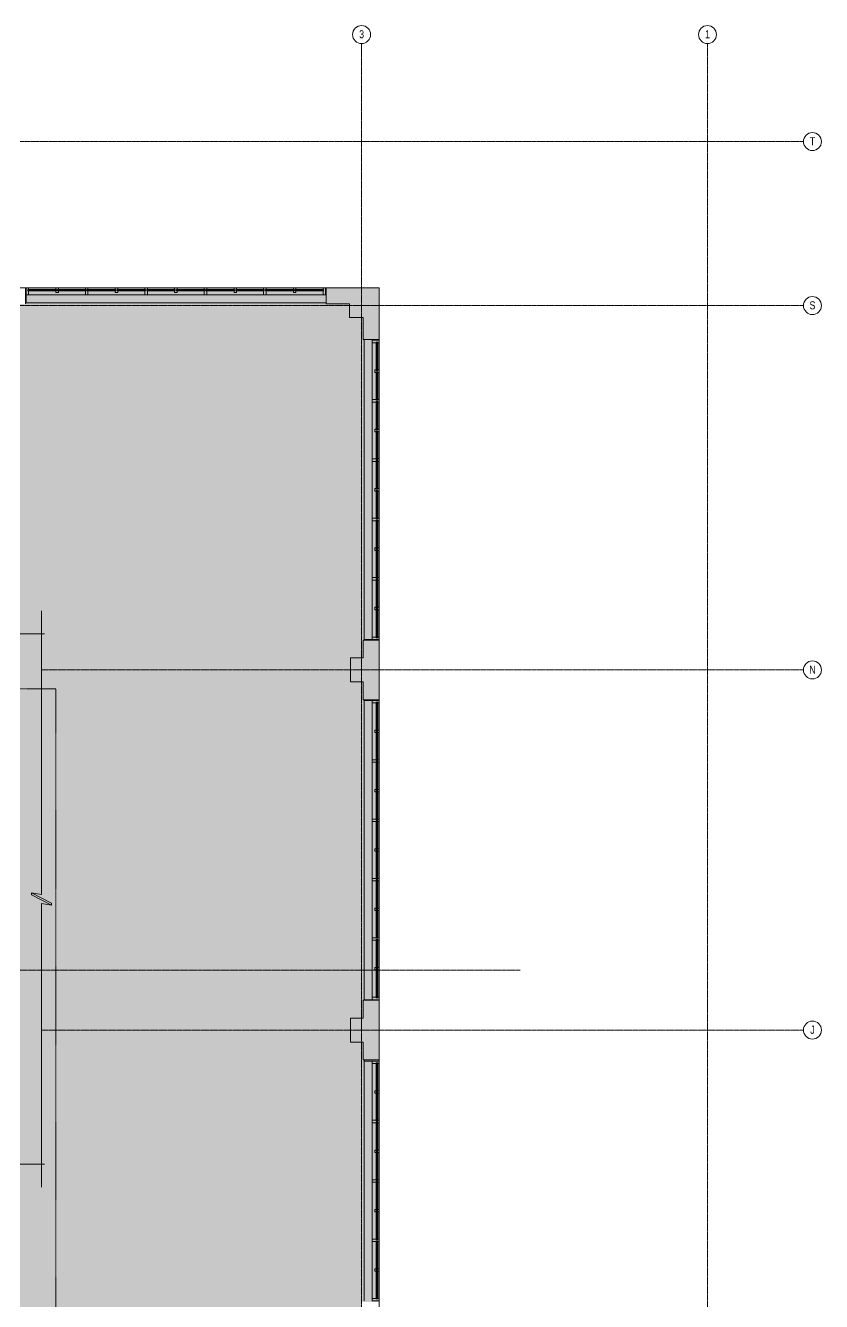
# Model space of a CAD drawing. Header units: inches. Extents: x -3744 to 107, y 238 to 2359.
# Drawn here: x -688 to 107, y 1084 to 2359 of the extents above; entities that cross this region are included whole.
import ezdxf

# ---------------------------------------------------------------- set-up
doc = ezdxf.new("R2010")
doc.units = ezdxf.units.IN
doc.header["$MEASUREMENT"] = 0
doc.linetypes.add('IMPORT-CENTER2 _2_', pattern=[1.125, 0.75, -0.125, 0.125, -0.125])
doc.linetypes.add('IMPORT-HIDDEN4 _2_', pattern=[0.09375, 0.0625, -0.03125])
for name, color, linetype, lineweight in [('A-ANNO-NOTE', 131, 'Continuous', 18), ('A-Bldg-Patt', 7, 'Continuous', 9), ('A-DETL-GENF', 92, 'Continuous', 9), ('A-DETL-THIN', 151, 'Continuous', 9), ('A-Glaz-Bldg', 7, 'Continuous', 9), ('A-Grid', 7, 'IMPORT-CENTER2 _2_', 9), ('A-Grid-Iden', 7, 'Continuous', 9), ('A-Wall-Bldg', 7, 'Continuous', 9), ('A-WALL-PATT', 111, 'Continuous', 18), ('core model_dwg', 8, 'Continuous', 9)]:
    doc.layers.add(name, color=color, linetype=linetype, lineweight=lineweight)
doc.styles.add('Arial', font='arial.ttf', dxfattribs={"width": 0.8, "height": 8})

# ---------------------------------------------------------------- blocks, each defined once
blk = doc.blocks.new('core model_dwg_1300 Eye - 5th Floor-6996771-Level 07 POWER _ SIGNAL')
at = {"layer": 'A-Bldg-Patt'}
for points in [[(-350.5, 2045.1), (-334.5, 2045.1), (-334.5, 2096.7), (-387.5, 2096.7), (-387.5, 2080.7), (-364.1, 2080.7), (-364.1, 2067.1), (-350.5, 2067.1)], [(-334.5, 1685.1), (-334.5, 1744.7), (-350.5, 1744.7), (-350.5, 1726.9), (-363.1, 1726.9), (-363.1, 1702.9), (-350.5, 1702.9), (-350.5, 1685.1), (-341.1, 1685.1)], [(-334.5, 1325.1), (-334.5, 1384.7), (-350.5, 1384.7), (-350.5, 1366.9), (-363.1, 1366.9), (-363.1, 1342.9), (-350.5, 1342.9), (-350.5, 1325.1), (-341.1, 1325.1)]]:
    blk.add_hatch(color=256, dxfattribs=at).paths.add_polyline_path(points, flags=0)
at = {"layer": 'A-Glaz-Bldg'}
for p, q in [((-388.2, 2096.7), (-687.3, 2096.7)), ((-685.5, 2094.8), (-656.9, 2094.8)), ((-685.5, 2094.1), (-656.9, 2094.1)), ((-627.2, 2094.8), (-655.8, 2094.8)), ((-627.2, 2094.1), (-655.8, 2094.1)), ((-626.2, 2094.8), (-597.6, 2094.8)), ((-626.2, 2094.1), (-597.6, 2094.1)), ((-567.9, 2094.8), (-596.5, 2094.8)), ((-567.9, 2094.1), (-596.5, 2094.1)), ((-538.3, 2094.8), (-566.8, 2094.8)), ((-538.3, 2094.1), (-566.8, 2094.1)), ((-508.6, 2094.8), (-537.2, 2094.8)), ((-508.6, 2094.1), (-537.2, 2094.1)), ((-479, 2094.8), (-507.6, 2094.8)), ((-479, 2094.1), (-507.6, 2094.1)), ((-449.5, 2094.8), (-477.8, 2094.8)), ((-449.5, 2094.1), (-477.8, 2094.1)), ((-419.6, 2094.8), (-448.2, 2094.8)), ((-419.6, 2094.1), (-448.2, 2094.1)), ((-390.1, 2094.8), (-418.5, 2094.8)), ((-390.1, 2094.1), (-418.5, 2094.1)), ((-388.2, 2081.7), (-687.3, 2081.7)), ((-390.6, 2089.7), (-684.8, 2089.7)), ((-349.5, 2044.5), (-349.5, 1745.3)), ((-341.5, 2042), (-341.5, 1747.8)), ((-337.1, 2042.5), (-337.1, 2014.1)), ((-336.3, 2042.5), (-336.3, 2014.1)), ((-334.5, 2044.5), (-334.5, 1745.3)), ((-337.1, 2013), (-337.1, 1984.4)), ((-336.3, 2013), (-336.3, 1984.4)), ((-337.1, 1983.1), (-337.1, 1954.8)), ((-336.3, 1983.1), (-336.3, 1954.8)), ((-337.1, 1953.7), (-337.1, 1925.1)), ((-336.3, 1953.7), (-336.3, 1925.1)), ((-337.1, 1924.1), (-337.1, 1895.5)), ((-336.3, 1924.1), (-336.3, 1895.5)), ((-337.1, 1894.3), (-337.1, 1865.8)), ((-336.3, 1894.3), (-336.3, 1865.8)), ((-337.1, 1864.7), (-337.1, 1836.1)), ((-336.3, 1864.7), (-336.3, 1836.1)), ((-337.1, 1806.4), (-337.1, 1835)), ((-336.3, 1806.4), (-336.3, 1835)), ((-337.1, 1805.4), (-337.1, 1776.8)), ((-336.3, 1805.4), (-336.3, 1776.8)), ((-337.1, 1747.1), (-337.1, 1775.7)), ((-336.3, 1747.1), (-336.3, 1775.7)), ((-349.5, 1385.3), (-349.5, 1684.5)), ((-334.5, 1385.3), (-334.5, 1684.5)), ((-341.5, 1387.8), (-341.5, 1682)), ((-337.1, 1682.7), (-337.1, 1654.1)), ((-336.3, 1682.7), (-336.3, 1654.1)), ((-337.1, 1624.4), (-337.1, 1653)), ((-336.3, 1624.4), (-336.3, 1653)), ((-337.1, 1623.4), (-337.1, 1594.8)), ((-336.3, 1623.4), (-336.3, 1594.8)), ((-337.1, 1565.1), (-337.1, 1593.7)), ((-336.3, 1565.1), (-336.3, 1593.7)), ((-337.1, 1535.5), (-337.1, 1564)), ((-336.3, 1535.5), (-336.3, 1564)), ((-337.1, 1505.7), (-337.1, 1534.3)), ((-336.3, 1505.7), (-336.3, 1534.3)), ((-337.1, 1476.1), (-337.1, 1504.7)), ((-336.3, 1476.1), (-336.3, 1504.7)), ((-337.1, 1446.7), (-337.1, 1475)), ((-336.3, 1446.7), (-336.3, 1475)), ((-337.1, 1416.8), (-337.1, 1445.4)), ((-336.3, 1416.8), (-336.3, 1445.4)), ((-337.1, 1387.3), (-337.1, 1415.7)), ((-336.3, 1387.3), (-336.3, 1415.7)), ((-349.5, 1084.2), (-349.5, 1324)), ((-341.5, 1086.7), (-341.5, 1321.5)), ((-337.1, 1322.2), (-337.1, 1293.6)), ((-336.3, 1322.2), (-336.3, 1293.6)), ((-334.5, 1084.2), (-334.5, 1324)), ((-337.1, 1263.9), (-337.1, 1292.5)), ((-336.3, 1263.9), (-336.3, 1292.5)), ((-337.1, 1234.3), (-337.1, 1262.8)), ((-336.3, 1234.3), (-336.3, 1262.8)), ((-337.1, 1204.6), (-337.1, 1233.2)), ((-336.3, 1204.6), (-336.3, 1233.2)), ((-337.1, 1175), (-337.1, 1203.6)), ((-336.3, 1175), (-336.3, 1203.6)), ((-337.1, 1145.5), (-337.1, 1173.9)), ((-336.3, 1145.5), (-336.3, 1173.9)), ((-337.1, 1115.7), (-337.1, 1144.3)), ((-336.3, 1115.7), (-336.3, 1144.3)), ((-337.1, 1086.2), (-337.1, 1114.5)), ((-336.3, 1086.2), (-336.3, 1114.5))]:
    blk.add_line(p, q, dxfattribs=at)
at = {"layer": 'A-Glaz-Bldg', "flags": 128}
for points in [[(-684.8, 2096.7), (-687.3, 2096.7), (-687.3, 2089.7), (-684.8, 2089.7), (-684.8, 2093.7)], [(-656.9, 2095.2), (-685.5, 2095.2), (-685.5, 2093.7), (-656.9, 2093.7)], [(-390.6, 2096.7), (-684.8, 2096.7), (-684.8, 2095.2)], [(-655.1, 2093.7), (-655.8, 2093.7), (-655.8, 2095.2), (-655.1, 2095.2), (-655.1, 2096.7), (-657.6, 2096.7), (-657.6, 2095.2), (-656.9, 2095.2), (-656.9, 2093.7), (-657.6, 2093.7), (-657.6, 2092.3), (-655.1, 2092.3), (-655.1, 2093.7)], [(-655.8, 2095.2), (-627.2, 2095.2), (-627.2, 2093.7), (-655.8, 2093.7)], [(-628, 2093.7), (-628, 2089.7), (-625.5, 2089.7), (-625.5, 2093.7), (-626.1, 2093.7), (-626.1, 2095.2), (-625.5, 2095.2), (-625.5, 2096.7), (-628, 2096.7), (-628, 2095.2)], [(-597.6, 2095.2), (-626.2, 2095.2), (-626.2, 2093.7), (-597.6, 2093.7)], [(-595.8, 2093.7), (-595.8, 2092.3), (-598.3, 2092.3), (-598.3, 2093.7), (-597.6, 2093.7), (-597.6, 2095.2), (-598.3, 2095.2), (-598.3, 2096.7), (-595.8, 2096.7), (-595.8, 2095.2), (-596.5, 2095.2), (-596.5, 2093.7), (-595.7, 2093.7)], [(-596.5, 2095.2), (-567.9, 2095.2), (-567.9, 2093.7), (-596.5, 2093.7)], [(-568.6, 2093.7), (-568.6, 2089.7), (-566.1, 2089.7), (-566.1, 2093.7), (-566.8, 2093.7), (-566.8, 2095.2), (-566.1, 2095.2), (-566.1, 2096.7), (-568.6, 2096.7), (-568.6, 2095.2)], [(-566.8, 2095.2), (-538.3, 2095.2), (-538.3, 2093.7), (-566.8, 2093.7)], [(-539, 2093.7), (-538.3, 2093.7), (-538.3, 2095.2), (-539, 2095.2), (-539, 2096.7), (-536.5, 2096.7), (-536.5, 2095.2), (-537.2, 2095.2), (-537.2, 2093.7), (-536.4, 2093.7)], [(-536.5, 2093.7), (-536.5, 2092.3), (-539, 2092.3), (-539, 2093.7)], [(-537.2, 2095.2), (-508.6, 2095.2), (-508.6, 2093.7), (-537.2, 2093.7)], [(-506.8, 2095.2), (-506.8, 2096.7), (-509.3, 2096.7), (-509.3, 2095.2)], [(-509.3, 2093.7), (-509.3, 2089.7), (-506.8, 2089.7), (-506.8, 2093.7)], [(-479.7, 2093.7), (-479, 2093.7), (-507.6, 2093.7), (-507.6, 2095.2), (-479, 2095.2), (-479, 2093.7)], [(-477.1, 2093.7), (-477.8, 2093.7), (-477.8, 2095.2), (-477.1, 2095.2), (-477.1, 2096.7), (-479.6, 2096.7), (-479.6, 2095.2), (-479, 2095.2)], [(-477.1, 2093.7), (-477.1, 2092.3), (-479.6, 2092.3), (-479.6, 2093.7)], [(-477.8, 2095.2), (-449.5, 2095.2), (-449.5, 2093.7), (-477.8, 2093.7)], [(-447.5, 2095.2), (-447.5, 2096.7), (-450, 2096.7), (-450, 2095.2)], [(-450, 2093.7), (-450, 2089.7), (-447.5, 2089.7), (-447.5, 2093.7)], [(-420.4, 2093.7), (-419.6, 2093.7), (-448.2, 2093.7), (-448.2, 2095.2), (-419.6, 2095.2), (-419.6, 2093.7)], [(-417.8, 2093.7), (-418.5, 2093.7), (-418.5, 2095.2), (-417.8, 2095.2), (-417.8, 2096.7), (-420.3, 2096.7), (-420.3, 2095.2), (-419.6, 2095.2)], [(-417.8, 2093.7), (-417.8, 2092.3), (-420.3, 2092.3), (-420.3, 2093.7)], [(-418.5, 2095.2), (-390.1, 2095.2), (-390.1, 2093.7), (-418.5, 2093.7)], [(-390.6, 2095.2), (-390.6, 2096.7), (-388.1, 2096.7), (-388.1, 2089.7), (-390.6, 2089.7), (-390.6, 2093.7)], [(-336, 2042), (-334.5, 2042), (-334.5, 2044.5), (-341.5, 2044.5), (-341.5, 2042), (-337.5, 2042)], [(-336, 2014.1), (-336, 2042.5), (-337.5, 2042.5), (-337.5, 2014.1)], [(-334.5, 2042), (-334.5, 1747.8), (-336, 1747.8)], [(-337.5, 2014.8), (-338.9, 2014.8), (-338.9, 2012.3), (-337.5, 2012.3)], [(-337.5, 2014.8), (-337.5, 2014.1), (-336, 2014.1), (-336, 2014.8), (-334.5, 2014.8), (-334.5, 2012.3), (-336, 2012.3), (-336, 2013)], [(-337.5, 2012.3), (-337.5, 2013), (-337.5, 1984.4), (-336, 1984.4), (-336, 2013), (-337.5, 2013)], [(-337.5, 1982.6), (-341.5, 1982.6), (-341.5, 1985.1), (-337.5, 1985.1)], [(-336, 1954.8), (-336, 1983.1), (-337.5, 1983.1), (-337.5, 1954.8)], [(-336, 1985.1), (-334.5, 1985.1), (-334.5, 1982.6), (-336, 1982.6)], [(-337.5, 1955.5), (-338.9, 1955.5), (-338.9, 1953), (-337.5, 1953)], [(-337.5, 1955.5), (-337.5, 1954.8), (-336, 1954.8), (-336, 1955.5), (-334.5, 1955.5), (-334.5, 1953), (-336, 1953), (-336, 1953.7)], [(-337.5, 1952.9), (-337.5, 1953.7), (-337.5, 1925.1), (-336, 1925.1), (-336, 1953.7), (-337.5, 1953.7)], [(-337.5, 1923.3), (-341.5, 1923.3), (-341.5, 1925.8), (-337.5, 1925.8)], [(-336, 1895.5), (-336, 1924.1), (-337.5, 1924.1), (-337.5, 1895.5)], [(-336, 1925.8), (-334.5, 1925.8), (-334.5, 1923.3), (-336, 1923.3)], [(-337.5, 1896.1), (-338.9, 1896.1), (-338.9, 1893.6), (-337.5, 1893.6)], [(-337.5, 1893.6), (-337.5, 1894.3), (-336, 1894.3), (-336, 1893.6), (-334.5, 1893.6), (-334.5, 1896.1), (-336, 1896.1), (-336, 1895.5), (-337.5, 1895.5), (-337.5, 1896.2)], [(-336, 1865.8), (-336, 1894.3), (-337.5, 1894.3), (-337.5, 1865.8)], [(-337.5, 1864), (-341.5, 1864), (-341.5, 1866.5), (-337.5, 1866.5), (-337.5, 1865.8), (-336, 1865.8), (-336, 1866.5), (-334.5, 1866.5), (-334.5, 1864), (-336, 1864)], [(-336, 1836.1), (-336, 1864.7), (-337.5, 1864.7), (-337.5, 1836.1)], [(-337.5, 1836.8), (-338.9, 1836.8), (-338.9, 1834.3), (-337.5, 1834.3), (-337.5, 1835), (-336, 1835), (-336, 1834.3), (-334.5, 1834.3), (-334.5, 1836.8), (-336, 1836.8), (-336, 1836.1), (-337.5, 1836.1), (-337.5, 1836.9)], [(-336, 1835), (-336, 1806.4), (-337.5, 1806.4), (-337.5, 1835)], [(-337.5, 1804.7), (-341.5, 1804.7), (-341.5, 1807.2), (-337.5, 1807.2), (-337.5, 1806.5), (-336, 1806.5), (-336, 1807.2), (-334.5, 1807.2), (-334.5, 1804.7), (-336, 1804.7)], [(-336, 1776.8), (-336, 1805.4), (-337.5, 1805.4), (-337.5, 1776.8)], [(-337.5, 1777.5), (-338.9, 1777.5), (-338.9, 1775), (-337.5, 1775), (-337.5, 1775.7), (-336, 1775.7), (-336, 1775), (-334.5, 1775), (-334.5, 1777.5), (-336, 1777.5), (-336, 1776.8), (-337.5, 1776.8), (-337.5, 1777.5)], [(-336, 1775.7), (-336, 1747.1), (-337.5, 1747.1), (-337.5, 1775.7)], [(-334.5, 1747.8), (-334.5, 1745.3), (-341.5, 1745.3), (-341.5, 1747.8), (-337.5, 1747.8)], [(-334.5, 1682), (-334.5, 1684.5), (-341.5, 1684.5), (-341.5, 1682), (-337.5, 1682)], [(-336, 1654.1), (-336, 1682.7), (-337.5, 1682.7), (-337.5, 1654.1)], [(-334.5, 1387.8), (-334.5, 1682), (-336, 1682)], [(-337.5, 1652.3), (-337.5, 1653), (-336, 1653), (-336, 1652.3), (-334.5, 1652.3), (-334.5, 1654.8), (-336, 1654.8), (-336, 1654.1), (-337.5, 1654.1), (-337.5, 1654.8), (-338.9, 1654.8), (-338.9, 1652.3), (-337.5, 1652.3)], [(-336, 1653), (-336, 1624.4), (-337.5, 1624.4), (-337.5, 1653)], [(-337.5, 1625.1), (-341.5, 1625.1), (-341.5, 1622.6), (-337.5, 1622.6), (-337.5, 1623.3), (-336, 1623.3), (-336, 1622.6), (-334.5, 1622.6), (-334.5, 1625.1), (-336, 1625.1)], [(-336, 1594.8), (-336, 1623.4), (-337.5, 1623.4), (-337.5, 1594.8)], [(-337.5, 1593), (-338.9, 1593), (-338.9, 1595.5), (-337.5, 1595.5), (-337.5, 1594.8), (-336, 1594.8), (-336, 1595.5), (-334.5, 1595.5), (-334.5, 1593), (-336, 1593), (-336, 1593.7), (-337.5, 1593.7), (-337.5, 1592.9)], [(-336, 1593.7), (-336, 1565.1), (-337.5, 1565.1), (-337.5, 1593.7)], [(-337.5, 1565.8), (-341.5, 1565.8), (-341.5, 1563.3), (-337.5, 1563.3), (-337.5, 1564), (-336, 1564), (-336, 1563.3), (-334.5, 1563.3), (-334.5, 1565.8), (-336, 1565.8)], [(-336, 1564), (-336, 1535.5), (-337.5, 1535.5), (-337.5, 1564)], [(-337.5, 1533.7), (-338.9, 1533.7), (-338.9, 1536.2), (-337.5, 1536.2)], [(-337.5, 1536.2), (-337.5, 1535.5), (-336, 1535.5), (-336, 1536.2), (-334.5, 1536.2), (-334.5, 1533.7), (-336, 1533.7), (-336, 1534.3), (-337.5, 1534.3), (-337.5, 1533.6)], [(-336, 1534.3), (-336, 1505.7), (-337.5, 1505.7), (-337.5, 1534.3)], [(-337.5, 1506.5), (-341.5, 1506.5), (-341.5, 1504), (-337.5, 1504)], [(-336, 1504), (-334.5, 1504), (-334.5, 1506.5), (-336, 1506.5)], [(-337.5, 1476.9), (-337.5, 1476.1), (-337.5, 1504.7), (-336, 1504.7), (-336, 1476.1), (-337.5, 1476.1)], [(-337.5, 1474.3), (-338.9, 1474.3), (-338.9, 1476.8), (-337.5, 1476.8)], [(-337.5, 1474.3), (-337.5, 1475), (-336, 1475), (-336, 1474.3), (-334.5, 1474.3), (-334.5, 1476.8), (-336, 1476.8), (-336, 1476.1)], [(-336, 1475), (-336, 1446.7), (-337.5, 1446.7), (-337.5, 1475)], [(-337.5, 1447.2), (-341.5, 1447.2), (-341.5, 1444.7), (-337.5, 1444.7)], [(-337.5, 1417.5), (-337.5, 1416.8), (-337.5, 1445.4), (-336, 1445.4), (-336, 1416.8), (-337.5, 1416.8)], [(-336, 1444.7), (-334.5, 1444.7), (-334.5, 1447.2), (-336, 1447.2)], [(-337.5, 1415), (-338.9, 1415), (-338.9, 1417.5), (-337.5, 1417.5)], [(-337.5, 1414.9), (-337.5, 1415.7), (-336, 1415.7), (-336, 1415), (-334.5, 1415), (-334.5, 1417.5), (-336, 1417.5), (-336, 1416.8)], [(-336, 1415.7), (-336, 1387.3), (-337.5, 1387.3), (-337.5, 1415.7)], [(-336, 1387.8), (-334.5, 1387.8), (-334.5, 1385.3), (-341.5, 1385.3), (-341.5, 1387.8), (-337.5, 1387.8)], [(-334.5, 1321.5), (-334.5, 1324), (-341.5, 1324), (-341.5, 1321.5), (-337.5, 1321.5)], [(-336, 1293.6), (-336, 1322.2), (-337.5, 1322.2), (-337.5, 1293.6)], [(-334.5, 1086.7), (-334.5, 1321.5), (-336, 1321.5)], [(-337.5, 1291.8), (-337.5, 1292.5), (-336, 1292.5), (-336, 1291.8), (-334.5, 1291.8), (-334.5, 1294.3), (-336, 1294.3), (-336, 1293.6), (-337.5, 1293.6), (-337.5, 1294.3), (-338.9, 1294.3), (-338.9, 1291.8), (-337.5, 1291.8)], [(-336, 1292.5), (-336, 1263.9), (-337.5, 1263.9), (-337.5, 1292.5)], [(-337.5, 1264.7), (-341.5, 1264.7), (-341.5, 1262.2), (-337.5, 1262.2), (-337.5, 1262.8), (-336, 1262.8), (-336, 1262.2), (-334.5, 1262.2), (-334.5, 1264.7), (-336, 1264.7)], [(-336, 1262.8), (-336, 1234.3), (-337.5, 1234.3), (-337.5, 1262.8)], [(-337.5, 1232.5), (-338.9, 1232.5), (-338.9, 1235), (-337.5, 1235)], [(-337.5, 1235), (-337.5, 1234.3), (-336, 1234.3), (-336, 1235), (-334.5, 1235), (-334.5, 1232.5), (-336, 1232.5), (-336, 1233.2), (-337.5, 1233.2), (-337.5, 1232.5)], [(-336, 1233.2), (-336, 1204.6), (-337.5, 1204.6), (-337.5, 1233.2)], [(-337.5, 1205.3), (-341.5, 1205.3), (-341.5, 1202.8), (-337.5, 1202.8)], [(-337.5, 1175.7), (-337.5, 1175), (-337.5, 1203.6), (-336, 1203.6), (-336, 1175), (-337.5, 1175)], [(-336, 1202.8), (-334.5, 1202.8), (-334.5, 1205.3), (-336, 1205.3)], [(-337.5, 1173.2), (-338.9, 1173.2), (-338.9, 1175.7), (-337.5, 1175.7)], [(-337.5, 1173.1), (-337.5, 1173.9), (-336, 1173.9), (-336, 1173.2), (-334.5, 1173.2), (-334.5, 1175.7), (-336, 1175.7), (-336, 1175)], [(-336, 1173.9), (-336, 1145.5), (-337.5, 1145.5), (-337.5, 1173.9)], [(-337.5, 1146), (-341.5, 1146), (-341.5, 1143.5), (-337.5, 1143.5)], [(-337.5, 1116.4), (-337.5, 1115.7), (-337.5, 1144.3), (-336, 1144.3), (-336, 1115.7), (-337.5, 1115.7)], [(-336, 1143.5), (-334.5, 1143.5), (-334.5, 1146), (-336, 1146)], [(-337.5, 1113.8), (-338.9, 1113.8), (-338.9, 1116.3), (-337.5, 1116.3)], [(-337.5, 1113.8), (-337.5, 1114.5), (-336, 1114.5), (-336, 1113.8), (-334.5, 1113.8), (-334.5, 1116.3), (-336, 1116.3), (-336, 1115.7)], [(-336, 1114.5), (-336, 1086.2), (-337.5, 1086.2), (-337.5, 1114.5)], [(-336, 1086.7), (-334.5, 1086.7), (-334.5, 1084.2), (-341.5, 1084.2), (-341.5, 1086.7), (-337.5, 1086.7)]]:
    blk.add_lwpolyline(points, dxfattribs=at)
at = {"layer": 'A-Grid'}
for p, q in [((-352.1, 862.2), (-352.1, 2341)), ((-6.5, 1037.9), (-6.5, 2341)), ((89.4, 2243.1), (-3725.6, 2243.1)), ((89.4, 2079.1), (-2865.7, 2079.1)), ((89.4, 1714.9), (-672.4, 1714.9)), ((-193.7, 1414.9), (-733.7, 1414.9)), ((89.4, 1354.9), (-672.4, 1354.9))]:
    blk.add_line(p, q, dxfattribs=at)
at = {"layer": 'A-Grid-Iden'}
for centre in [(-352.1, 2350), (-6.5, 2350), (98.4, 2243.1), (98.4, 2079.1), (98.4, 1714.9), (98.4, 1354.9)]:
    blk.add_circle(centre, 9, dxfattribs=at)
at = {"layer": 'A-Wall-Bldg'}
for p, q in [((-687.9, 2096.7), (-687.9, 2080.7)), ((-334.5, 2096.7), (-334.5, 2045.1)), ((-387.5, 2080.7), (-364.1, 2080.7)), ((-364.1, 2067.1), (-350.5, 2067.1)), ((-350.5, 2045.1), (-350.5, 2067.1)), ((-350.5, 2067.1), (-350.5, 2045.1)), ((-350.5, 2045.1), (-334.5, 2045.1)), ((-334.5, 2045.1), (-350.5, 2045.1)), ((-350.5, 1744.7), (-350.5, 1726.9)), ((-350.5, 1726.9), (-363.1, 1726.9)), ((-350.5, 1702.9), (-363.1, 1702.9)), ((-334.5, 1384.7), (-350.5, 1384.7)), ((-350.5, 1384.7), (-350.5, 1366.9)), ((-334.5, 1384.7), (-334.5, 1325.1)), ((-363.1, 1366.9), (-363.1, 1342.9)), ((-363.1, 1342.9), (-350.5, 1342.9)), ((-350.5, 1342.9), (-350.5, 1325.1)), ((-350.5, 1325.1), (-334.5, 1325.1)), ((-334.5, 1325.1), (-350.5, 1325.1))]:
    blk.add_line(p, q, dxfattribs=at)
at = {"layer": 'A-Wall-Bldg', "flags": 128}
for points in [[(-687.3, 2081.7), (-687.3, 2096.7), (-687.9, 2096.7), (-687.9, 2081.7)], [(-334.5, 1745.3), (-349.5, 1745.3), (-349.5, 1744.7), (-334.5, 1744.7)], [(-349.5, 1684.5), (-334.5, 1684.5), (-334.5, 1685.1), (-349.5, 1685.1)], [(-334.5, 1385.3), (-349.5, 1385.3), (-349.5, 1384.7), (-334.5, 1384.7)], [(-349.5, 1324), (-334.5, 1324), (-334.5, 1325.1), (-349.5, 1325.1)]]:
    blk.add_lwpolyline(points, close=True, dxfattribs=at)
for points in [[(-387.5, 2080.7), (-387.5, 2096.7), (-334.5, 2096.7), (-334.5, 2045.1)], [(-334.5, 2096.7), (-387.5, 2096.7), (-387.5, 2080.7), (-364.1, 2080.7), (-364.1, 2067.1)], [(-350.5, 2067.1), (-364.1, 2067.1), (-364.1, 2080.7)], [(-334.5, 1744.7), (-350.5, 1744.7), (-350.5, 1726.9), (-363.1, 1726.9), (-363.1, 1702.9)], [(-350.5, 1744.7), (-334.5, 1744.7), (-334.5, 1685.1), (-350.5, 1685.1)], [(-350.5, 1702.9), (-350.5, 1685.1), (-334.5, 1685.1), (-334.5, 1744.7)], [(-350.5, 1685.1), (-350.5, 1702.9), (-363.1, 1702.9), (-363.1, 1726.9)], [(-363.1, 1366.9), (-350.5, 1366.9), (-350.5, 1384.7)], [(-350.5, 1384.7), (-334.5, 1384.7), (-334.5, 1325.1)], [(-350.5, 1366.9), (-363.1, 1366.9), (-363.1, 1342.9)], [(-350.5, 1325.1), (-350.5, 1342.9), (-363.1, 1342.9)]]:
    blk.add_lwpolyline(points, dxfattribs=at)
at = {"layer": 'A-Wall-Bldg', "linetype": 'IMPORT-HIDDEN4 _2_', "flags": 128}
blk.add_lwpolyline([(-717.7, 1012.9), (-657.7, 1012.9), (-657.7, 1696.1), (-715, 1696.1)], dxfattribs=at)
at = {"layer": 'A-WALL-PATT', "color": 7, "lineweight": 9}
for p, q in [((-687.9, 2081.7), (-687.9, 2096.7)), ((-687.3, 2096.7), (-687.3, 2081.7)), ((-349.5, 1745.3), (-334.5, 1745.3)), ((-334.5, 1744.7), (-349.5, 1744.7)), ((-349.5, 1685.1), (-334.5, 1685.1)), ((-334.5, 1684.5), (-349.5, 1684.5)), ((-349.5, 1385.3), (-334.5, 1385.3)), ((-334.5, 1384.7), (-349.5, 1384.7)), ((-349.5, 1325.1), (-334.5, 1325.1)), ((-334.5, 1324), (-349.5, 1324))]:
    blk.add_line(p, q, dxfattribs=at)
at = {"layer": 'A-Grid-Iden', "char_height": 8, "attachment_point": 2, "line_spacing_factor": 0.941778, "style": 'Arial'}
for s, insert, width in [('3', (-352.1, 2354.3), 5.876), ('1', (-6.5, 2354.3), 5.876), ('T', (98.4, 2247.4), 6.464), ('S', (98.4, 2083.4), 7.052), ('N', (98.4, 1719.2), 7.639), ('J', (98.4, 1359.2), 5.289)]:
    blk.add_mtext(s, dxfattribs=dict(at, insert=insert, width=width))
blk = doc.blocks.new('core model_dwg-6996768-Level 07 POWER _ SIGNAL')
blk.add_blockref('core model_dwg_1300 Eye - 5th Floor-6996771-Level 07 POWER _ SIGNAL', (0, 0))
blk = doc.blocks.new('IA Break Line - IA Break Line-7116238-Level 07 POWER _ SIGNAL')
at = {"layer": 'A-ANNO-NOTE', "lineweight": 9}
blk.add_hatch(color=256, dxfattribs=at).paths.add_polyline_path([(-0.095, -0.156), (0.064, 0.156), (0.095, 0.156), (-0.064, -0.156)], flags=0)
for p, q in [((-0.071, 0), (-3.5, 0)), ((-0.071, 0), (-3.5, 0)), ((0.064, 0.156), (-0.095, -0.156)), ((-0.095, -0.156), (-0.071, 0)), ((-0.095, -0.156), (-0.071, 0)), ((0.095, 0.156), (-0.064, -0.156)), ((-0.064, -0.156), (0.095, 0.156)), ((0.095, 0.156), (0.064, 0.156)), ((0.071, 0), (0.095, 0.156)), ((0.071, 0), (0.095, 0.156)), ((3.5, 0), (0.071, 0)), ((3.5, 0), (0.071, 0)), ((-0.064, -0.156), (-0.095, -0.156)), ((-0.095, -0.156), (-0.064, -0.156))]:
    blk.add_line(p, q, dxfattribs=at)
blk = doc.blocks.new('IA Break Line - IA Break Line-7116237-Level 07 POWER _ SIGNAL')
at = {"layer": 'A-ANNO-NOTE', "lineweight": 9}
blk.add_hatch(color=256, dxfattribs=at).paths.add_polyline_path([(-0.095, -0.156), (0.064, 0.156), (0.095, 0.156), (-0.064, -0.156)], flags=0)
for p, q in [((-0.071, 0), (-4.5, 0)), ((-0.071, 0), (-4.5, 0)), ((0.064, 0.156), (-0.095, -0.156)), ((-0.095, -0.156), (-0.071, 0)), ((-0.095, -0.156), (-0.071, 0)), ((0.095, 0.156), (-0.064, -0.156)), ((-0.064, -0.156), (0.095, 0.156)), ((0.095, 0.156), (0.064, 0.156)), ((0.071, 0), (0.095, 0.156)), ((0.071, 0), (0.095, 0.156)), ((4.5, 0), (0.071, 0)), ((4.5, 0), (0.071, 0)), ((-0.064, -0.156), (-0.095, -0.156)), ((-0.095, -0.156), (-0.064, -0.156))]:
    blk.add_line(p, q, dxfattribs=at)

msp = doc.modelspace()

# ---------------------------------------------------------------- hatches: boundary and pattern name
at = {"layer": 'A-DETL-GENF'}
h = msp.add_hatch(color=9, dxfattribs=at)
h.paths.add_polyline_path([(17.5, 364.9), (17.5, 682.1), (1.5, 682.1), (1.5, 699.9), (-11.1, 699.9), (-11.1, 723.9), (1.5, 723.9), (1.5, 741.7), (17.5, 741.7), (17.5, 1043.7), (-295.1, 1043.7), (-295.1, 1026.6), (-295.2, 1026.2), (-295.6, 1026.1), (-336.6, 1026.1), (-336.6, 1010.6), (-367.4, 1010.6), (-367.4, 1041.6), (-352.1, 1041.6), (-352.1, 1083.1), (-334.5, 1083.1), (-334.5, 1325.1), (-350.5, 1325.1), (-350.5, 1342.9), (-363.1, 1342.9), (-363.1, 1366.9), (-350.5, 1366.9), (-350.5, 1384.7), (-334.5, 1384.7), (-334.5, 1685.1), (-350.5, 1685.1), (-350.5, 1702.9), (-363.1, 1702.9), (-363.1, 1726.9), (-350.5, 1726.9), (-350.5, 1744.7), (-334.5, 1744.7), (-334.5, 2045.1), (-350.5, 2045.1), (-350.5, 2067.1), (-364.1, 2067.1), (-364.1, 2080.7), (-387.5, 2080.7), (-387.5, 2096.7), (-687.9, 2096.7), (-687.9, 2080.7), (-705.7, 2080.7), (-705.7, 2068.1), (-729.7, 2068.1), (-729.7, 2080.7), (-747.5, 2080.7), (-747.5, 2096.7), (-1047.9, 2096.7), (-1047.9, 2080.7), (-1065.7, 2080.7), (-1065.7, 2068.1), (-1089.7, 2068.1), (-1089.7, 2080.7), (-1107.5, 2080.7), (-1107.5, 2096.7), (-1414.5, 2096.7), (-1414.5, 2080.7), (-1437.9, 2080.7), (-1437.9, 2061.1), (-1467.5, 2061.1), (-1467.5, 1854.9), (-2127.9, 1854.9), (-2127.9, 2061.1), (-2157.5, 2061.1), (-2157.5, 2080.7), (-2181, 2080.7), (-2181, 2096.7), (-2487.9, 2096.7), (-2487.9, 2080.7), (-2505.7, 2080.7), (-2505.7, 2068.1), (-2529.7, 2068.1), (-2529.7, 2080.7), (-2547.5, 2080.7), (-2547.5, 2096.7), (-2860.1, 2096.7), (-2860.1, 2260.2), (-3613.3, 2260.2), (-3613.3, 1886.3), (-3565.3, 1886.3), (-3565.3, 1702.1), (-3538.3, 1702.1), (-3538.3, 1641.6), (-3565.3, 1641.6), (-3565.3, 1462.1), (-3538.3, 1462.1), (-3538.3, 1401.6), (-3565.3, 1401.6), (-3565.3, 1222.1), (-3538.3, 1222.1), (-3538.3, 1161.6), (-3565.3, 1161.6), (-3565.3, 982.1), (-3538.3, 982.1), (-3538.3, 921.6), (-3565.3, 921.6), (-3565.3, 737.5), (-3613.3, 737.5), (-3613.3, 364.9), (-3212.1, 364.9), (-3212.1, 412.9), (-3028, 412.9), (-3028, 439.9), (-2967.5, 439.9), (-2967.5, 412.9), (-2788, 412.9), (-2788, 439.9), (-2727.5, 439.9), (-2727.5, 412.9), (-2548, 412.9), (-2548, 439.9), (-2487.5, 439.9), (-2487.5, 412.9), (-2308, 412.9), (-2308, 439.9), (-2247.5, 439.9), (-2247.5, 412.9), (-2068, 412.9), (-2068, 439.9), (-2007.5, 439.9), (-2007.5, 412.9), (-1828, 412.9), (-1828, 439.9), (-1767.5, 439.9), (-1767.5, 412.9), (-1588, 412.9), (-1588, 439.9), (-1527.5, 439.9), (-1527.5, 412.9), (-1348, 412.9), (-1348, 439.9), (-1287.5, 439.9), (-1287.5, 412.9), (-1108, 412.9), (-1108, 439.9), (-1047.5, 439.9), (-1047.5, 412.9), (-868, 412.9), (-868, 439.9), (-807.5, 439.9), (-807.5, 412.9), (-628, 412.9), (-628, 439.9), (-567.5, 439.9), (-567.5, 412.9), (-383.3, 412.9), (-383.3, 364.9), (13, 364.9)], flags=0)
h.paths.add_polyline_path([(-3608.8, 369.4), (-3608.8, 393.4), (-3584.8, 393.4), (-3584.8, 369.4)], flags=0)
h.paths.add_polyline_path([(-11, 376.3), (-11, 400.3), (13, 400.3), (13, 376.3)], flags=0)
h.paths.add_polyline_path([(-345.7, 378.5), (-369.7, 378.5), (-369.7, 429.9), (-345.7, 429.9), (-345.7, 400.3)], flags=0)
h.paths.add_polyline_path([(-3249.7, 378.5), (-3249.7, 429.9), (-3225.7, 429.9), (-3225.7, 378.5)], flags=0)
h.paths.add_polyline_path([(-3565.3, 699.9), (-3599.7, 699.9), (-3599.7, 723.9), (-3548.3, 723.9), (-3548.3, 699.9)], flags=0)
h.paths.add_polyline_path([(-369.7, 778.9), (-369.7, 802.9), (-345.7, 802.9), (-345.7, 778.9), (-355, 778.9)], flags=0)
h.paths.add_polyline_path([(-741.7, 778.9), (-741.7, 802.9), (-717.7, 802.9), (-717.7, 778.9)], flags=0)
h.paths.add_polyline_path([(-1069.7, 778.9), (-1077.7, 778.9), (-1077.7, 802.9), (-1053.7, 802.9), (-1053.7, 778.9)], flags=0)
h.paths.add_polyline_path([(-1297.7, 778.9), (-1321.7, 778.9), (-1321.7, 802.9), (-1297.7, 802.9)], flags=0)
h.paths.add_polyline_path([(-1569.7, 778.9), (-1569.7, 802.9), (-1545.7, 802.9), (-1545.7, 778.9)], flags=0)
h.paths.add_polyline_path([(-1785.7, 778.9), (-1809.7, 778.9), (-1809.7, 802.9), (-1785.7, 802.9)], flags=0)
h.paths.add_polyline_path([(-2025.7, 778.9), (-2049.7, 778.9), (-2049.7, 802.9), (-2025.7, 802.9)], flags=0)
h.paths.add_polyline_path([(-2297.7, 778.9), (-2297.7, 802.9), (-2273.7, 802.9), (-2273.7, 778.9)], flags=0)
h.paths.add_polyline_path([(-2541.7, 778.9), (-2541.7, 802.9), (-2517.7, 802.9), (-2517.7, 778.9), (-2529.7, 778.9)], flags=0)
h.paths.add_polyline_path([(-2853.7, 778.9), (-2877.7, 778.9), (-2877.7, 802.9), (-2853.7, 802.9)], flags=0)
h.paths.add_polyline_path([(-3188, 778.9), (-3212, 778.9), (-3212, 802.9), (-3188, 802.9)], flags=0)
h.paths.add_polyline_path([(-2736.2, 941.4), (-2877.7, 941.4), (-2877.7, 1015.3), (-2878.5, 1015.3), (-2878.5, 1016.8), (-2877, 1016.8), (-2877, 1017.3), (-2875.5, 1017.3), (-2875.5, 1016.8), (-2873.5, 1016.8), (-2873.5, 1015.3), (-2874.2, 1015.3), (-2874.2, 1012.9), (-2850.2, 1012.9), (-2850.2, 988.9), (-2874.2, 988.9), (-2874.2, 944.9), (-2748.2, 944.9), (-2748.2, 1072.9), (-2874.2, 1072.9), (-2874.2, 1054.5), (-2873.5, 1054.5), (-2873.5, 1053), (-2875.5, 1053), (-2875.5, 1052.5), (-2877, 1052.5), (-2877, 1053), (-2878.5, 1053), (-2878.5, 1054.5), (-2877.7, 1054.5), (-2877.7, 1080.9), (-2517.7, 1080.9), (-2517.7, 941.4), (-2541.7, 941.4)], flags=0)
h.paths.add_polyline_path([(-2732.4, 944.9), (-2529.7, 944.9), (-2529.7, 967.9), (-2532.5, 967.9), (-2532.5, 972.4), (-2736, 972.4), (-2736, 945.1), (-2736.2, 945.1), (-2736.2, 944.9)], flags=0)
h.paths.add_polyline_path([(-859.5, 945.1), (-859.5, 981.1), (-847.2, 981.1), (-847.2, 945.1), (-850.7, 945.1)], flags=0)
h.paths.add_polyline_path([(-1063, 967.9), (-1075.2, 967.9), (-1075.2, 1003.9), (-1063, 1003.9)], flags=0)
h.paths.add_polyline_path([(-2736, 975.9), (-2532.5, 975.9), (-2532.5, 1003.9), (-2529.7, 1003.9), (-2529.7, 1042.4), (-2532.5, 1042.4), (-2532.5, 1072.9), (-2736, 1072.9), (-2736, 1036.9), (-2736.2, 1036.9), (-2736.2, 981.1), (-2736, 981.1), (-2736, 976.5)], flags=0)
h.paths.add_polyline_path([(-745.2, 988.9), (-745.2, 1012.9), (-721.2, 1012.9), (-721.2, 988.9), (-741.7, 988.9)], flags=0)
h.paths.add_polyline_path([(-1321.7, 1012.9), (-1321.7, 1036.9), (-1297.7, 1036.9), (-1297.7, 1012.9)], flags=0)
h.paths.add_polyline_path([(-11, 1013.9), (-11, 1037.9), (13, 1037.9), (13, 1013.9), (-1.4, 1013.9)], flags=0)
h.paths.add_polyline_path([(-1545.7, 1018.9), (-1569.7, 1018.9), (-1569.7, 1042.9), (-1545.7, 1042.9), (-1545.7, 1036.9)], flags=0)
h.paths.add_polyline_path([(-3188, 1018.9), (-3212, 1018.9), (-3212, 1042.9), (-3188, 1042.9)], flags=0)
h.paths.add_polyline_path([(-1809.7, 1018.9), (-1809.7, 1042.9), (-1785.7, 1042.9), (-1785.7, 1018.9)], flags=0)
h.paths.add_polyline_path([(-2025.7, 1018.9), (-2049.7, 1018.9), (-2049.7, 1042.9), (-2025.7, 1042.9)], flags=0)
h.paths.add_polyline_path([(-2265.7, 1018.9), (-2289.7, 1018.9), (-2289.7, 1042.9), (-2265.7, 1042.9)], flags=0)
h.paths.add_polyline_path([(-859.5, 1036.9), (-859.5, 1072.9), (-847.2, 1072.9), (-847.2, 1036.9), (-850.7, 1036.9)], flags=0)
h.paths.add_polyline_path([(-1075.2, 1042.4), (-1075.2, 1078.4), (-1063, 1078.4), (-1063, 1042.4), (-1069.7, 1042.4)], flags=0)
h.paths.add_polyline_path([(-847.2, 1220.9), (-1077.7, 1220.9), (-1077.7, 1353.9), (-1078.5, 1353.9), (-1078.5, 1355.4), (-1077, 1355.4), (-1077, 1355.9), (-1075.5, 1355.9), (-1075.5, 1355.4), (-1069, 1355.4), (-1069, 1353.9), (-1069.7, 1353.9), (-1069.7, 1325.9), (-987.7, 1325.9), (-987.7, 1403.8), (-994.3, 1403.8), (-994.3, 1403.1), (-995.8, 1403.1), (-995.8, 1404.6), (-996.3, 1404.6), (-996.3, 1406.6), (-995.8, 1406.6), (-995.8, 1408.1), (-994.3, 1408.1), (-994.3, 1407.3), (-987.7, 1407.3), (-987.7, 1429.9), (-1051.2, 1429.9), (-1051.2, 1407.3), (-1045.7, 1407.3), (-1045.7, 1408.1), (-1044.2, 1408.1), (-1044.2, 1406.6), (-1043.7, 1406.6), (-1043.7, 1404.6), (-1044.2, 1404.6), (-1044.2, 1403.1), (-1045.7, 1403.1), (-1045.7, 1403.8), (-1069.7, 1403.8), (-1069.7, 1393.2), (-1069, 1393.2), (-1069, 1391.7), (-1075.5, 1391.7), (-1075.5, 1391.2), (-1077, 1391.2), (-1077, 1391.7), (-1078.5, 1391.7), (-1078.5, 1393.2), (-1077.7, 1393.2), (-1077.7, 1478.3), (-1078.5, 1478.3), (-1078.5, 1479.8), (-1072, 1479.8), (-1072, 1480.3), (-1070.5, 1480.3), (-1070.5, 1479.8), (-1069, 1479.8), (-1069, 1478.3), (-1069.7, 1478.3), (-1069.7, 1433.4), (-901.8, 1433.4), (-901.8, 1525.4), (-906, 1525.4), (-906, 1560.1), (-901.8, 1560.1), (-901.8, 1561.5), (-955.2, 1561.5), (-955.2, 1525.4), (-958.7, 1525.4), (-958.7, 1561.5), (-989.8, 1561.5), (-989.8, 1525.4), (-993.3, 1525.4), (-993.3, 1561.5), (-1069.7, 1561.5), (-1069.7, 1560.1), (-1063, 1560.1), (-1063, 1525.4), (-1069.7, 1525.4), (-1069.7, 1517.5), (-1069, 1517.5), (-1069, 1516), (-1070.5, 1516), (-1070.5, 1515.5), (-1072, 1515.5), (-1072, 1516), (-1078.5, 1516), (-1078.5, 1517.5), (-1077.7, 1517.5), (-1077.7, 1577.4), (-1078.1, 1577.4), (-1078.1, 1708.1), (-1077.7, 1708.1), (-1077.7, 1762.1), (-1069.7, 1762.1), (-1069.7, 1744.1), (-1063, 1744.1), (-1063, 1708.1), (-732.5, 1708.1), (-732.5, 1744.1), (-720.2, 1744.1), (-720.2, 1708.1), (-717.7, 1708.1), (-717.7, 1696.1), (-715, 1696.1), (-715, 1692.3), (-714.2, 1692.3), (-714.2, 1690.8), (-717.7, 1690.8), (-717.7, 1654.5), (-714.2, 1654.5), (-714.2, 1653), (-715, 1653), (-715, 1613.8), (-714.2, 1613.8), (-714.2, 1612.3), (-717.7, 1612.3), (-717.7, 1576), (-714.2, 1576), (-714.2, 1574.5), (-715, 1574.5), (-715, 1536.9), (-717.7, 1536.9), (-717.7, 1429.9), (-733.7, 1429.9), (-733.7, 1387.9), (-717.7, 1387.9), (-717.7, 1380.8), (-717, 1380.8), (-717, 1379.8), (-717.2, 1379.6), (-717, 1379.3), (-717.6, 1379.3), (-717.7, 1379.4), (-721.2, 1379.4), (-721.3, 1379.3), (-722, 1379.3), (-721.7, 1379.6), (-722, 1379.8), (-722, 1380.8), (-721.2, 1380.8), (-721.2, 1384.4), (-752.7, 1384.4), (-752.7, 1348.4), (-721.2, 1348.4), (-721.2, 1352.9), (-717.7, 1352.9), (-717.7, 1272.5), (-717, 1272.5), (-717, 1271), (-719, 1271), (-719, 1270.5), (-720.5, 1270.5), (-720.5, 1271), (-722, 1271), (-722, 1272.5), (-721.2, 1272.5), (-721.2, 1275.1), (-756.2, 1275.1), (-756.2, 1420.4), (-847.2, 1420.4), (-847.2, 1228.9), (-721.2, 1228.9), (-721.2, 1233.3), (-722, 1233.3), (-722, 1234.8), (-720.5, 1234.8), (-720.5, 1235.3), (-719, 1235.3), (-719, 1234.8), (-717, 1234.8), (-717, 1233.3), (-717.7, 1233.3), (-717.7, 1220.9), (-795.3, 1220.9)], flags=0)
h.paths.add_polyline_path([(-2529.7, 1220.9), (-2877.7, 1220.9), (-2877.7, 1234.3), (-2878.5, 1234.3), (-2878.5, 1235.8), (-2876.5, 1235.8), (-2876.5, 1236.3), (-2875, 1236.3), (-2875, 1235.8), (-2873.5, 1235.8), (-2873.5, 1234.3), (-2874.2, 1234.3), (-2874.2, 1228.9), (-2748.2, 1228.9), (-2748.2, 1419.9), (-2839.2, 1419.9), (-2839.2, 1275.1), (-2874.2, 1275.1), (-2874.2, 1273.5), (-2873.5, 1273.5), (-2873.5, 1272), (-2875, 1272), (-2875, 1271.5), (-2876.5, 1271.5), (-2876.5, 1272), (-2878.5, 1272), (-2878.5, 1273.5), (-2877.7, 1273.5), (-2877.7, 1352.8), (-2878.5, 1352.8), (-2878.5, 1354.3), (-2877, 1354.3), (-2877, 1354.8), (-2875.5, 1354.8), (-2875.5, 1354.3), (-2873.5, 1354.3), (-2873.5, 1352.8), (-2874.2, 1352.8), (-2874.2, 1348.4), (-2842.7, 1348.4), (-2842.7, 1384.4), (-2874.2, 1384.4), (-2874.2, 1380), (-2873.5, 1380), (-2873.5, 1378.5), (-2875.5, 1378.5), (-2875.5, 1378), (-2877, 1378), (-2877, 1378.5), (-2878.5, 1378.5), (-2878.5, 1380), (-2877.7, 1380), (-2877.7, 1387.9), (-2842.7, 1387.9), (-2842.7, 1405.9), (-2853.3, 1405.9), (-2853.3, 1423.9), (-2842.7, 1423.9), (-2842.7, 1429.9), (-2877.7, 1429.9), (-2877.7, 1573.3), (-2878.5, 1573.3), (-2878.5, 1574.8), (-2877.7, 1574.8), (-2877.7, 1611), (-2878.5, 1611), (-2878.5, 1612.5), (-2877.7, 1612.5), (-2877.7, 1652.5), (-2878.5, 1652.5), (-2878.5, 1654), (-2877.7, 1654), (-2877.7, 1690.3), (-2878.5, 1690.3), (-2878.5, 1691.8), (-2877.7, 1691.8), (-2877.7, 1788.1), (-2517.7, 1788.1), (-2517.7, 1517.5), (-2517, 1517.5), (-2517, 1516), (-2523.5, 1516), (-2523.5, 1515.5), (-2525, 1515.5), (-2525, 1516), (-2526.5, 1516), (-2526.5, 1517.5), (-2525.7, 1517.5), (-2525.7, 1521.9), (-2693.6, 1521.9), (-2693.6, 1433.4), (-2537.8, 1433.4), (-2537.8, 1473.9), (-2525.7, 1473.9), (-2525.7, 1478.3), (-2526.5, 1478.3), (-2526.5, 1479.8), (-2525, 1479.8), (-2525, 1480.3), (-2523.5, 1480.3), (-2523.5, 1479.8), (-2517, 1479.8), (-2517, 1478.3), (-2517.7, 1478.3), (-2517.7, 1394.2), (-2517, 1394.2), (-2517, 1392.7), (-2518.5, 1392.7), (-2518.5, 1392.2), (-2520, 1392.2), (-2520, 1392.7), (-2526.5, 1392.7), (-2526.5, 1394.2), (-2525.7, 1394.2), (-2525.7, 1403.8), (-2549.8, 1403.8), (-2549.8, 1403.1), (-2551.3, 1403.1), (-2551.3, 1404.6), (-2551.8, 1404.6), (-2551.8, 1406.6), (-2551.3, 1406.6), (-2551.3, 1408.1), (-2549.8, 1408.1), (-2549.8, 1407.3), (-2544.7, 1407.3), (-2544.7, 1429.4), (-2544.2, 1429.4), (-2544.2, 1429.9), (-2607.7, 1429.9), (-2607.7, 1407.3), (-2601.2, 1407.3), (-2601.2, 1408.1), (-2599.7, 1408.1), (-2599.7, 1406.6), (-2599.2, 1406.6), (-2599.2, 1404.6), (-2599.7, 1404.6), (-2599.7, 1403.1), (-2601.2, 1403.1), (-2601.2, 1403.8), (-2607.7, 1403.8), (-2607.7, 1325.9), (-2525.7, 1325.9), (-2525.7, 1354.9), (-2526.5, 1354.9), (-2526.5, 1356.4), (-2520, 1356.4), (-2520, 1356.9), (-2518.5, 1356.9), (-2518.5, 1356.4), (-2517, 1356.4), (-2517, 1354.9), (-2517.7, 1354.9), (-2517.7, 1220.9), (-2525.7, 1220.9)], flags=0)
h.paths.add_polyline_path([(-2532.5, 1228.9), (-2532.5, 1259.4), (-2525.7, 1259.4), (-2525.7, 1317.9), (-2744.7, 1317.9), (-2744.7, 1259.4), (-2736, 1259.4), (-2736, 1228.9), (-2544.7, 1228.9)], flags=0)
h.paths.add_polyline_path([(-1050.2, 1228.9), (-859.5, 1228.9), (-859.5, 1259.4), (-850.7, 1259.4), (-850.7, 1317.9), (-1069.7, 1317.9), (-1069.7, 1259.4), (-1063, 1259.4), (-1063, 1228.9)], flags=0)
h.paths.add_polyline_path([(-752.7, 1287.4), (-721.2, 1287.4), (-721.2, 1344.9), (-752.7, 1344.9), (-752.7, 1298.4)], flags=0)
h.paths.add_polyline_path([(-2852.8, 1287.4), (-2842.7, 1287.4), (-2842.7, 1344.9), (-2874.2, 1344.9), (-2874.2, 1287.4), (-2868.6, 1287.4)], flags=0)
h.paths.add_polyline_path([(-2611.2, 1325.9), (-2611.2, 1429.9), (-2711.1, 1429.9), (-2711.1, 1417.6), (-2744.7, 1417.6), (-2744.7, 1325.9), (-2612.4, 1325.9)], flags=0)
h.paths.add_polyline_path([(-891.5, 1325.9), (-850.7, 1325.9), (-850.7, 1417.6), (-884.3, 1417.6), (-884.3, 1429.9), (-984.2, 1429.9), (-984.2, 1325.9), (-901.8, 1325.9)], flags=0)
h.paths.add_polyline_path([(-720.1, 1353.9), (-721.2, 1353.9), (-721.1, 1354), (-722, 1354), (-722, 1355), (-720, 1355), (-720, 1355.5), (-718.5, 1355.5), (-718.5, 1355), (-717, 1355), (-717, 1354), (-717.8, 1354), (-717.7, 1353.9), (-719.7, 1353.9), (-720, 1354)], flags=0)
h.paths.add_polyline_path([(-752.7, 1387.9), (-737.2, 1387.9), (-737.2, 1429.9), (-752.7, 1429.9), (-752.7, 1423.9), (-742.1, 1423.9), (-742.1, 1405.9), (-752.7, 1405.9), (-752.7, 1393.2)], flags=0)
h.paths.add_polyline_path([(-1461.7, 1402.9), (-1461.7, 1426.9), (-1437.7, 1426.9), (-1437.7, 1402.9)], flags=0)
h.paths.add_polyline_path([(-1809.7, 1402.9), (-1809.7, 1426.9), (-1785.7, 1426.9), (-1785.7, 1402.9)], flags=0)
h.paths.add_polyline_path([(-2133.5, 1402.9), (-2157.5, 1402.9), (-2157.5, 1426.9), (-2133.5, 1426.9), (-2133.5, 1402.9)], flags=0)
h.paths.add_polyline_path([(-3188, 1402.9), (-3212, 1402.9), (-3212, 1426.9), (-3188, 1426.9)], flags=0)
h.paths.add_polyline_path([(-2788.7, 1423.4), (-2748.2, 1423.4), (-2748.2, 1429.9), (-2839.2, 1429.9), (-2839.2, 1423.4), (-2810.9, 1423.4)], flags=0)
h.paths.add_polyline_path([(-847.2, 1423.9), (-756.2, 1423.9), (-756.2, 1429.9), (-847.2, 1429.9), (-847.2, 1429.2)], flags=0)
h.paths.add_polyline_path([(-2526.5, 1433.4), (-2525.7, 1433.4), (-2525.7, 1470.4), (-2534.3, 1470.4), (-2534.3, 1433.4)], flags=0)
h.paths.add_polyline_path([(-2580.1, 1525.4), (-2532.5, 1525.4), (-2532.5, 1560.1), (-2525.7, 1560.1), (-2525.7, 1561.5), (-2602.1, 1561.5), (-2602.1, 1525.4)], flags=0)
h.paths.add_polyline_path([(-2612.4, 1525.4), (-2605.6, 1525.4), (-2605.6, 1561.5), (-2636.7, 1561.5), (-2636.7, 1525.4)], flags=0)
h.paths.add_polyline_path([(-2640.2, 1525.4), (-2640.2, 1561.5), (-2693.6, 1561.5), (-2693.6, 1560.1), (-2689.5, 1560.1), (-2689.5, 1525.4), (-2678.5, 1525.4)], flags=0)
h.paths.add_polyline_path([(-2636.7, 1565), (-2525.7, 1565), (-2525.7, 1577.9), (-2693.6, 1577.9), (-2693.6, 1565), (-2640.2, 1565)], flags=0)
h.paths.add_polyline_path([(-1056.9, 1565), (-901.8, 1565), (-901.8, 1577.4), (-1069.7, 1577.4), (-1069.7, 1565), (-1060, 1565)], flags=0)
h.paths.add_polyline_path([(-2863, 1708.1), (-2532.5, 1708.1), (-2532.5, 1744.1), (-2525.7, 1744.1), (-2525.7, 1776.1), (-2874.2, 1776.1), (-2874.2, 1744.1), (-2863, 1744.1), (-2863, 1736)], flags=0)
h.paths.add_polyline_path([(-3188, 1738.9), (-3212, 1738.9), (-3212, 1762.9), (-3188, 1762.9)], flags=0)
h.paths.add_polyline_path([(-1461.9, 1793.9), (-1461.9, 1817.9), (-1437.7, 1817.9), (-1437.7, 1793.9), (-1461.7, 1793.9)], flags=0)
h.paths.add_polyline_path([(-1809.7, 1793.9), (-1809.7, 1817.9), (-1785.7, 1817.9), (-1785.7, 1793.9)], flags=0)
h.paths.add_polyline_path([(-2133.5, 1793.9), (-2157.5, 1793.9), (-2157.5, 1817.9), (-2133.5, 1817.9)], flags=0)
h.paths.add_polyline_path([(-3599.7, 1899.9), (-3599.7, 1923.9), (-3548.3, 1923.9), (-3548.3, 1899.9), (-3567, 1899.9)], flags=0)
h.paths.add_polyline_path([(-2877.7, 2067.1), (-2889.7, 2067.1), (-2889.7, 2091.1), (-2865.7, 2091.1), (-2865.7, 2067.1), (-2877.1, 2067.1)], flags=0)
h.paths.add_polyline_path([(-3188, 2067.1), (-3212, 2067.1), (-3212, 2091.1), (-3188, 2091.1)], flags=0)
h.paths.add_polyline_path([(-3212, 2231.2), (-3212, 2255.2), (-3188, 2255.2), (-3188, 2231.2)], flags=0)
h.paths.add_polyline_path([(-3584.5, 2231.7), (-3608.5, 2231.7), (-3608.5, 2255.7), (-3584.5, 2255.7), (-3584.5, 2254)], flags=0)
h.paths.add_polyline_path([(-2889.7, 2234.7), (-2889.7, 2234.7), (-2889.7, 2258.7), (-2865.7, 2258.7), (-2865.7, 2234.7), (-2877.1, 2234.7)], flags=0)

# ---------------------------------------------------------------- linework, layer by layer
at = {"layer": 'A-DETL-THIN'}
for p, q in [((-334.5, 2096.7), (-1467.5, 2096.7)), ((-334.5, 1043.7), (-334.5, 2096.7))]:
    msp.add_line(p, q, dxfattribs=at)

# ---------------------------------------------------------------- block references
at = {"layer": 'A-ANNO-NOTE', "lineweight": 9, "xscale": 64, "yscale": 64, "zscale": 64}
for name, p, rotation in [('IA Break Line - IA Break Line-7116237-Level 07 POWER _ SIGNAL', (-671.9, 1485.9), 90.0000000000001), ('IA Break Line - IA Break Line-7116238-Level 07 POWER _ SIGNAL', (-893.1, 1750.9), 180)]:
    msp.add_blockref(name, p, dxfattribs=dict(at, rotation=rotation))
msp.add_blockref('IA Break Line - IA Break Line-7116238-Level 07 POWER _ SIGNAL', (-893.1, 1220.9), dxfattribs=at)
at = {"layer": 'core model_dwg', "color": 7}
msp.add_blockref('core model_dwg-6996768-Level 07 POWER _ SIGNAL', (0, 0), dxfattribs=at)

doc.saveas('drawing.dxf')
